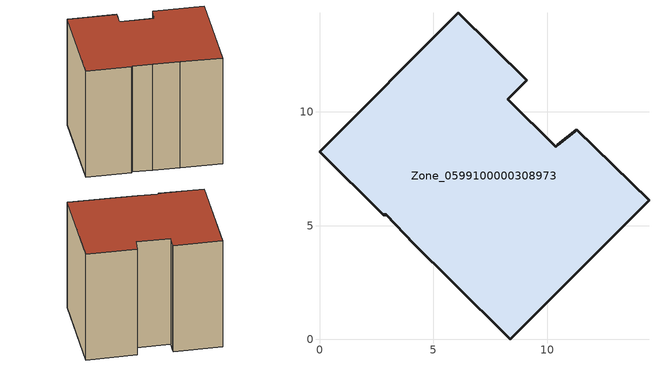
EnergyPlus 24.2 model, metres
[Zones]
Zone_0599100000308973
 floor ground (C_G): 0,8.24 6.09,14.37 9.1,11.4 8.99,11.29 8.27,10.56 10.38,8.47 10.47,8.56 11.31,9.22 14.48,6.12 8.38,0 5.8,2.57 4.15,4.22 2.94,5.49 2.81,5.48 z0
 wall outside (C_F): 6.09,14.37 0,8.24 2.81,5.48 2.94,5.49 4.15,4.22 5.8,2.57 8.38,0 14.48,6.12 11.31,9.22 10.47,8.56 10.38,8.47 8.27,10.56 8.99,11.29 9.1,11.4 6.09,14.37 z0:10.44
 roof outside (C_R): 10.38,8.47 8.27,10.56 8.99,11.29 9.1,11.4 6.09,14.37 0,8.24 2.81,5.48 2.94,5.49 4.15,4.22 5.8,2.57 8.38,0 14.48,6.12 11.31,9.22 10.47,8.56 z10.44
[BUILDING]
Pand.0599100000308973: North Axis=0; Terrain=City; Loads Convergence Tolerance Value=0.04; Temperature Convergence Tolerance Value=0.4; Solar Distribution=FullExterior; Maximum Number of Warmup Days=25; Minimum Number of Warmup Days=1
[Site:Location]
Rotterdam.The.Hague.AP_ZH_NLD Design_Conditions: Latitude=51.96; Longitude=4.45; Time Zone=1; Elevation=-4.5
[SITE:GROUNDTEMPERATURE:BUILDINGSURFACE]
18, 18, 18, 18, 18, 18, 18, 18, 18, 18, 18, 18
[MATERIAL] Thermal Absorptance=0.9; Solar Absorptance=0.7; Visible Absorptance=0.7
Name | Roughness | Thickness | Conductivity | Density | Specific Heat
G.TI.1946 | MediumSmooth | 0.15 | 1 | 540 | 1210
F.TI.1946 | Rough | 0.3 | 0.857143 | 1920 | 840
R.TI.1946 | MediumRough | 0.2 | 0.1 | 1500 | 1000
[CONSTRUCTION]
C_G: G.TI.1946
C_F: F.TI.1946
C_R: R.TI.1946
[ZONE]
Zone_0599100000308973: Type=1; Multiplier=1; Ceiling Height=Autocalculate; Volume=Autocalculate; Floor Area=autocalculate; Part of Total Floor Area=Yes
[ZONEINFILTRATION:DESIGNFLOWRATE]
Infil_Zone_0599100000308973: Zone or ZoneList or Space or SpaceList=Zone_0599100000308973; Schedule=AlwaysOn; Design Flow Rate Calculation Method=Flow/Area; Flow Rate per Floor Area=0.003; Constant Term Coefficient=1; Temperature Term Coefficient=0; Velocity Term Coefficient=0; Velocity Squared Term Coefficient=0
[HVACTEMPLATE:ZONE:IDEALLOADSAIRSYSTEM]
Zone_0599100000308973: Maximum Heating Supply Air Temperature=50; Minimum Cooling Supply Air Temperature=13; Maximum Heating Supply Air Humidity Ratio=0.0156; Minimum Cooling Supply Air Humidity Ratio=0.0077; Heating Limit=NoLimit; Cooling Limit=NoLimit; Dehumidification Control Type=ConstantSensibleHeatRatio; Cooling Sensible Heat Ratio=0.7; Dehumidification Setpoint=60; Humidification Control Type=None; Humidification Setpoint=30; Outdoor Air Method=None; Outdoor Air Flow Rate per Person=0.00944; Outdoor Air Flow Rate per Zone Floor Area=0; Outdoor Air Flow Rate per Zone=0; Demand Controlled Ventilation Type=None; Outdoor Air Economizer Type=NoEconomizer; Heat Recovery Type=None; Sensible Heat Recovery Effectiveness=0.7; Latent Heat Recovery Effectiveness=0.65
[ZONECONTROL:THERMOSTAT]
ThermostatControl_Zone_0599100000308973: Zone or ZoneList=Zone_0599100000308973; Control Type Schedule=DualSetpointControlType; Control 1=Thermostat_Zone_0599100000308973; Temperature Difference Between Cutout And Setpoint=0
[THERMOSTATSETPOINT:DUALSETPOINT]
Thermostat_Zone_0599100000308973: Heating Setpoint Temperature Schedule=HeatingSetpoint_Zone_0599100000308973; Cooling Setpoint Temperature Schedule=CoolingSetpoint_Zone_0599100000308973
[SCHEDULE:COMPACT]
HeatingSetpoint_Zone_0599100000308973: Through: 12/31, For: AllDays, Until: 24:00, 21
CoolingSetpoint_Zone_0599100000308973: Through: 12/31, For: AllDays, Until: 24:00, 24
DualSetpointControlType: Through: 12/31, For: AllDays, Until: 24:00, 4
AlwaysOn: Through: 12/31, For: AllDays, Until: 24:00, 1
